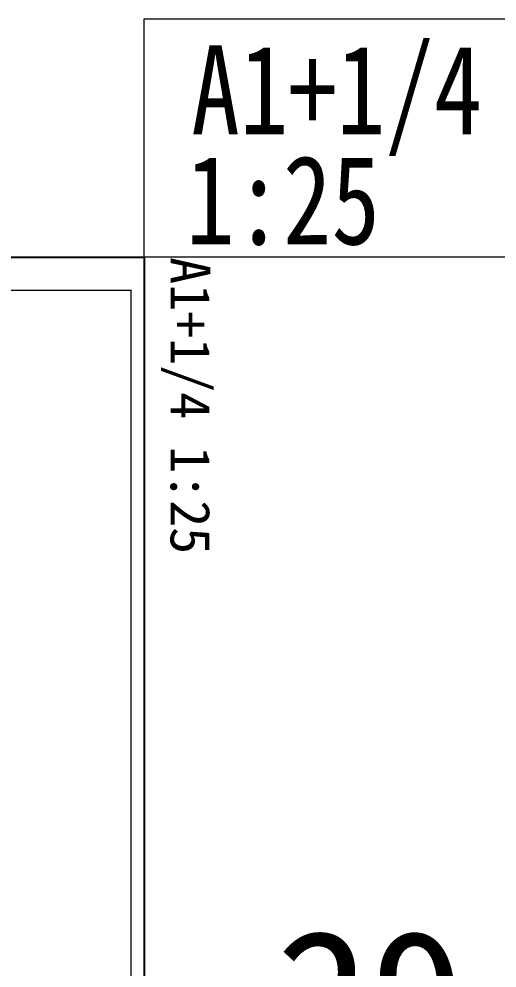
# Model space of a CAD drawing. Extents: x 826826 to 1642106, y -156213 to 399140.
# Drawn here: x 1570634 to 1579659, y 295343 to 313274 of the extents above; entities that cross this region are included whole.
import ezdxf

# ---------------------------------------------------------------- set-up
doc = ezdxf.new("R2010")
doc.units = 0
doc.header["$LTSCALE"] = 1000
doc.layers.get('0').update_dxf_attribs({"linetype": 'CONTINUOUS'})
doc.layers.add('DIM_SYMB', color=3, linetype='CONTINUOUS')
doc.layers.add('yichutu', color=7, linetype='CONTINUOUS')
doc.layers.add('图框', color=9, linetype='CONTINUOUS', lineweight=18)
doc.styles.add('_TCH_LABEL', font='simhei.ttf')
doc.styles.add('C', font='simhei.ttf')
doc.styles.add('黑体', font='simhei.ttf')

# ---------------------------------------------------------------- blocks, each defined once
blk = doc.blocks.new('GFDDDDRG')
at = {"layer": '图框'}
blk.add_lwpolyline([(923310, -107437), (923310, -159999), (893610, -159999), (893610, -107437)], close=True, dxfattribs=at)
blk.add_lwpolyline([(923310, -107437), (923310, -159999), (893610, -159999), (893610, -107437)], close=True, dxfattribs=at)
at = {"layer": '图框', "const_width": 50}
blk.add_lwpolyline([(894110, -159499), (922810, -159499), (922810, -108687), (894110, -108687)], close=True, dxfattribs=at)
blk = doc.blocks.new('yct-1051-594-26275-14850-25-1002.0')
at = {"layer": 'yichutu', "color": 7}
blk.add_lwpolyline([(0, 0), (0, 14850), (26275, 14850), (26275, 0)], close=True, dxfattribs=at)
at = {"layer": 'yichutu', "color": 7, "style": '_TCH_LABEL'}
blk.add_text('A1+1/4 1:25', height=750, dxfattribs=at).set_placement((0, 15350))

msp = doc.modelspace()

# ---------------------------------------------------------------- linework, layer by layer
at = {"layer": '图框', "color": 2}
msp.add_lwpolyline([(1580746.29, 308774.41), (1572996.29, 308774.41), (1572996.29, 313274.41), (1580746.29, 313274.41)], close=True, dxfattribs=at)

# ---------------------------------------------------------------- block references
at = {"xscale": 0.5, "yscale": 0.5, "zscale": 0.5}
msp.add_blockref('GFDDDDRG', (1111341.4, 362492.89), dxfattribs=at)
at = {"layer": 'yichutu', "rotation": 270}
msp.add_blockref('yct-1051-594-26275-14850-25-1002.0', (1558146.29, 308774.41), dxfattribs=at)

# ---------------------------------------------------------------- texts
at = {"layer": 'DIM_SYMB', "color": 6, "style": 'C'}
msp.add_text('29', height=2628.692, dxfattribs=at).set_placement((1575478.36, 293421.51))
at = {"layer": '图框', "color": 2, "style": '黑体', "width": 0.8}
for s, p in [('A1+1/4', (1573886.68, 311095.1)), ('1:25', (1573787.08, 309013.58))]:
    msp.add_text(s, height=1682.363, dxfattribs=at).set_placement(p)

doc.saveas('drawing.dxf')
